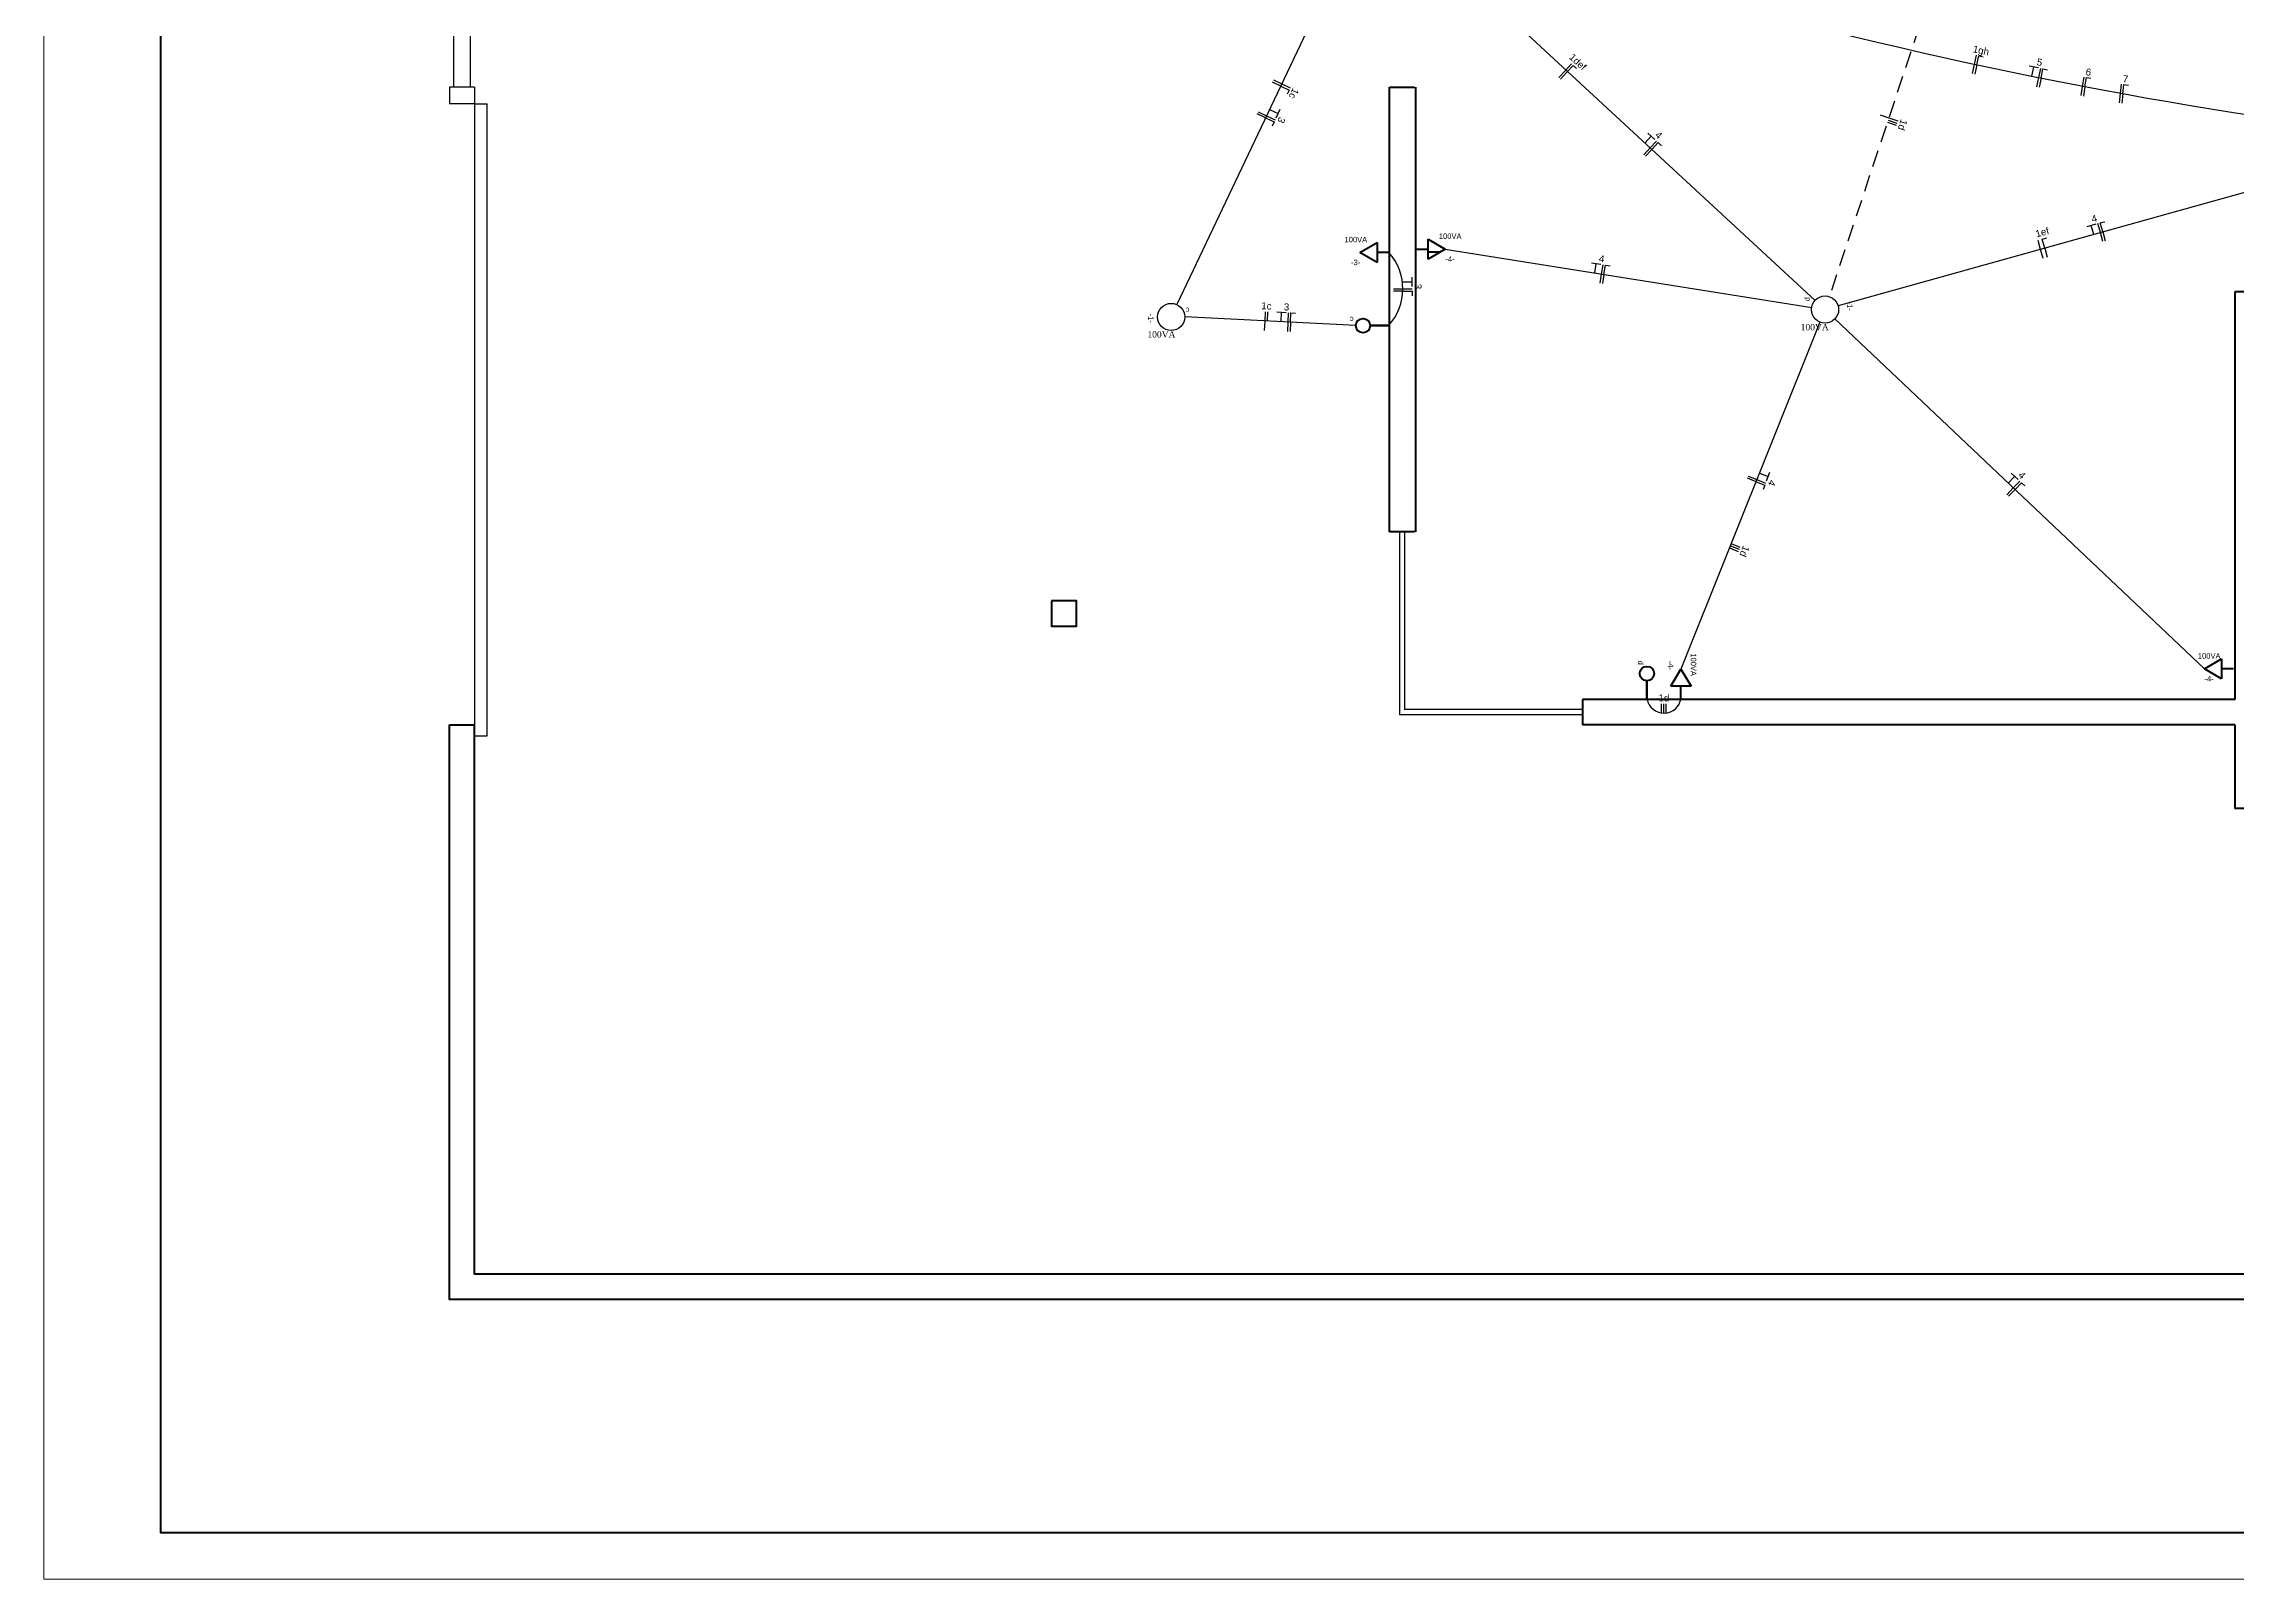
# Model space of a CAD drawing. Header units: millimetres. Extents: x -965 to 0, y -30 to 1544.
# Drawn here: x -42.05 to -18.53, y -29.7 to -13.23 of the extents above; entities that cross this region are included whole.
import ezdxf

# ---------------------------------------------------------------- set-up
doc = ezdxf.new("R2010")
doc.units = ezdxf.units.MM
doc.header["$LTSCALE"] = 0.015
doc.linetypes.add('ACAD_ISO02W100', pattern=[15, 12, -3])
doc.linetypes.add('HIDDEN2', pattern=[4.7625, 3.175, -1.5875])
for name, color, linetype, lineweight in [('0.30', 2, 'Continuous', 30), ('0.40', 3, 'Continuous', 40), ('0.60', 4, 'Continuous', 60), ('1.00', 5, 'Continuous', 100), ('cotas', 6, 'Continuous', 9), ('Interruptores', 7, 'Continuous', 50), ('texto', 3, 'Continuous', 25), ('Tomadas especiais', 7, 'Continuous', 50), ('Unifilar', 3, 'Continuous', 25)]:
    doc.layers.add(name, color=color, linetype=linetype, lineweight=lineweight)
for name, color, linetype in [('Eletrodutos', 210, 'Continuous'), ('Ponto_de_Luz', 1, 'Continuous'), ('Tracejada', 7, 'ACAD_ISO02W100')]:
    doc.layers.add(name, color=color, linetype=linetype)
doc.styles.add('80X50', font='arial.ttf', dxfattribs={"height": 0.075})

# ---------------------------------------------------------------- blocks, each defined once
blk = doc.blocks.new('quadro')
at = {"layer": '1.00', "transparency": 33554687}
blk.add_lwpolyline([(1550.794, 906.939), (1510.494, 906.939), (1510.494, 878.239), (1550.794, 878.239)], close=True, dxfattribs=at)
at = {"layer": 'cotas', "transparency": 33554687}
blk.add_lwpolyline([(1551.294, 907.439), (1509.244, 907.439), (1509.244, 877.739), (1551.294, 877.739)], close=True, dxfattribs=at)
blk = doc.blocks.new('TB-230')
h = blk.add_hatch()
h.set_pattern_fill('ANGLE', color=255, scale=1.112158, angle=90)
h.set_pattern_definition([(90, (988.0724, -1702.954), (-7.768424, 1e-12), [5.649763, -2.11866]), (180, (988.0724, -1702.954), (-1e-12, -7.768424), [5.649763, -2.11866])])
h.paths.add_polyline_path([(0.143, 0.12), (0.143, -0.12), (0.195, -0.09), (0.195, 0.09)])
h.paths.add_polyline_path([(0.195, 0.09), (0.195, -0.09), (0.225, -0.072), (0.225, 0.072)])
h.paths.add_polyline_path([(0.225, 0.072), (0.225, -0.072), (0.347, 0)])
for p, q in [((0.143, -0.12), (0.143, 0.12)), ((0.143, 0.12), (0.347, 0)), ((0, 0), (0.143, 0)), ((0.347, 0), (0.143, -0.12))]:
    blk.add_line(p, q)
blk = doc.blocks.new('PE')
at = {"color": 90, "linetype": 'Continuous', "lineweight": 25, "transparency": 33554687}
for p, q in [((0.05, 0.1), (-0.05, 0.1)), ((0, 0), (0, 0.1))]:
    blk.add_line(p, q, dxfattribs=at)
blk = doc.blocks.new('Fase')
at = {"color": 90, "linetype": 'Continuous', "lineweight": 25, "transparency": 33554687}
for p, q in [((0, 0), (0, 0.1)), ((0, -0.1), (0, 0))]:
    blk.add_line(p, q, dxfattribs=at)
blk = doc.blocks.new('Neutro')
at = {"color": 90, "linetype": 'Continuous', "lineweight": 25, "transparency": 33554687}
for p, q in [((0, 0), (0, 0.1)), ((0, 0.1), (0.05, 0.1)), ((0, 0), (0, -0.1))]:
    blk.add_line(p, q, dxfattribs=at)
blk = doc.blocks.new('Tomada')
at = {"color": 255, "transparency": 33554687}
for name, p in [('PE', (-0.075, 0)), ('Fase', (0, 0)), ('Neutro', (0.025, 0))]:
    blk.add_blockref(name, p, dxfattribs=at)
blk = doc.blocks.new('Retorno')
at = {"color": 90, "linetype": 'Continuous', "lineweight": 25, "transparency": 33554687}
blk.add_line((0, 0), (0, 0.1), dxfattribs=at)
blk = doc.blocks.new('Luz')
at = {"transparency": 33554687}
for name, p in [('Fase', (-0.038, 0)), ('Neutro', (-0.013, 0))]:
    blk.add_blockref(name, p, dxfattribs=at)

msp = doc.modelspace()

# ---------------------------------------------------------------- linework, layer by layer
at = {"color": 2}
for p, q in [((-37.655, -11.895), (-37.655, -13.695)), ((-37.475, -11.895), (-37.475, -13.695)), ((-37.43, -13.875), (-37.295, -13.875)), ((-37.43, -20.655), (-37.295, -20.655))]:
    msp.add_line(p, q, dxfattribs=at)
at = {"color": 3}
for p, q in [((-37.43, -13.695), (-37.7, -13.695)), ((-37.7, -13.695), (-37.7, -13.875)), ((-37.43, -13.875), (-37.7, -13.875)), ((-37.43, -13.695), (-37.43, -13.875))]:
    msp.add_line(p, q, dxfattribs=at)
msp.add_line((-37.7, -26.7), (-32.3, -26.7))
at = {"layer": '0.30'}
for p, q in [((-37.43, -13.875), (-37.43, -17.295)), ((-37.295, -17.295), (-37.295, -13.875)), ((-37.43, -17.295), (-37.43, -20.655)), ((-37.295, -20.655), (-37.295, -17.295)), ((-27.507, -18.465), (-27.507, -20.427)), ((-27.453, -18.465), (-27.453, -20.373)), ((-25.545, -20.427), (-27.507, -20.427)), ((-25.545, -20.373), (-27.453, -20.373))]:
    msp.add_line(p, q, dxfattribs=at)
at = {"layer": '0.40'}
for p, q in [((-37.7, -20.535), (-37.43, -20.535)), ((-3.898, -26.7), (-37.7, -26.7))]:
    msp.add_line(p, q, dxfattribs=at)
for points in [[(-3.628, -26.7), (-37.7, -26.7), (-37.7, -20.535)], [(-3.898, -26.43), (-37.43, -26.43), (-37.43, -20.535)]]:
    msp.add_lwpolyline(points, dxfattribs=at)
at = {"layer": '0.60'}
for p, q in [((-27.615, -18.465), (-27.615, -13.695)), ((-27.615, -13.695), (-27.345, -13.695)), ((-27.331, -18.465), (-27.331, -13.695)), ((-18.545, -15.891), (-18.545, -20.265)), ((-27.345, -18.465), (-27.615, -18.465)), ((-18.545, -20.265), (-25.545, -20.265)), ((-25.545, -20.265), (-25.545, -20.535)), ((-18.545, -20.535), (-25.545, -20.535)), ((-18.545, -20.535), (-18.545, -21.435)), ((-15.102, -21.435), (-18.545, -21.435))]:
    msp.add_line(p, q, dxfattribs=at)
msp.add_lwpolyline([(-18.095, -15.891), (-18.545, -15.891)], dxfattribs=at)
msp.add_lwpolyline([(-31.242, -19.207), (-31.242, -19.477), (-30.972, -19.477), (-30.972, -19.207)], close=True, dxfattribs=at)
at = {"layer": 'Eletrodutos', "color": 255}
for p, q in [((-27.79, -11.599), (-29.896, -16.029)), ((-27.016, -15.434), (-23.086, -16.059)), ((-27.977, -16.254), (-29.812, -16.161)), ((-22.997, -16.217), (-24.488, -19.939)), ((-18.873, -19.936), (-22.837, -16.182))]:
    msp.add_line(p, q, dxfattribs=at)
at = {"layer": 'Eletrodutos', "color": 0, "transparency": 33554687}
for p, q in [((-23.049, -15.983), (-27.79, -11.599)), ((-17.605, -14.59), (-22.803, -16.043))]:
    msp.add_line(p, q, dxfattribs=at)
at = {"layer": 'Eletrodutos', "color": 255, "transparency": 33554687}
msp.add_arc((-10.807, 35.448), 50.019, 250.1507, 268.1342, dxfattribs=at)
at = {"layer": 'Eletrodutos', "color": 255}
for centre, radius, start, end in [((-28.056, -15.859), 0.584, 317.4503, 41.7367), ((-24.671, -20.225), 0.185, 191.0334, 351.9759)]:
    msp.add_arc(centre, radius, start, end, dxfattribs=at)
at = {"layer": 'Interruptores', "color": 7, "flags": 128}
for points in [[(-27.625, -16.254), (-27.822, -16.254)], [(-24.853, -20.261), (-24.853, -20.064)]]:
    msp.add_lwpolyline(points, close=True, dxfattribs=at)
at = {"layer": 'Interruptores', "color": 7}
for centre in [(-27.899, -16.254), (-24.853, -19.986)]:
    msp.add_circle(centre, 0.0773, dxfattribs=at)
at = {"layer": 'Ponto_de_Luz', "color": 7}
for centre in [(-22.943, -16.082), (-29.957, -16.161)]:
    msp.add_circle(centre, 0.146, dxfattribs=at)
at = {"layer": 'Tracejada', "color": 255, "transparency": 33554687}
msp.add_line((-21.668, -12.254), (-22.897, -15.944), dxfattribs=at)

# ---------------------------------------------------------------- block references
at = {"color": 1}
msp.add_blockref('quadro', (-1551.294, -907.439), dxfattribs=at)
at = {"layer": 'texto', "transparency": 33554687}
for name, p, rotation in [('Luz', (-25.704, -13.545), 317.2408340724915), ('Fase', (-22.258, -14.025), 251.5875058873044), ('Retorno', (-22.273, -14.073), 251.5875058873044), ('Retorno', (-22.266, -14.049), 251.5875058873044), ('Tomada', (-24.819, -14.347), 317.2408340724915), ('Tomada', (-25.339, -15.701), 350.9665860091403), ('Tomada', (-23.673, -17.905), 248.1705773213968), ('Tomada', (-20.923, -17.995), 316.5532266492987), ('Retorno', (-23.967, -18.638), 248.1705773213968), ('Retorno', (-23.957, -18.615), 248.1705773213968), ('Retorno', (-23.948, -18.592), 248.1705773213968)]:
    msp.add_blockref(name, p, dxfattribs=dict(at, rotation=rotation))
for p in [(-24.696, -20.41), (-24.671, -20.41), (-24.646, -20.41)]:
    msp.add_blockref('Retorno', p, dxfattribs=at)
at = {"layer": 'Tomadas especiais', "color": 7, "xscale": 0.8991528196204149, "yscale": 0.8991528196204149, "zscale": 0.8991528196204149}
for p, rotation in [((-27.62, -15.47), 179.9999999999999), ((-24.488, -20.251), 89.99999999999987), ((-18.561, -19.936), 179.9999999999999)]:
    msp.add_blockref('TB-230', p, dxfattribs=dict(at, rotation=rotation))
msp.add_blockref('TB-230', (-27.328, -15.434), dxfattribs=at)
at = {"layer": 'Unifilar', "transparency": 33554687}
for name, p, rotation in [('Luz', (-21.302, -13.46), 348.1775920239222), ('Tomada', (-20.65, -13.593), 348.1108121316683), ('Luz', (-20.142, -13.694), 351.0486090829381), ('Luz', (-19.736, -13.769), 353.9181725383544), ('Tomada', (-19.988, -15.256), 15.61622389357725), ('Fase', (-20.63, -15.436), 15.61622389357722), ('Neutro', (-20.586, -15.423), 15.61622389357724)]:
    msp.add_blockref(name, p, dxfattribs=dict(at, rotation=rotation))
at = {"layer": 'Unifilar', "color": 255, "transparency": 33554687}
for name, p, rotation in [('Fase', (-28.77, -13.661), 244.5822875675058), ('Tomada', (-28.933, -14.003), 244.5822875675058), ('Neutro', (-28.781, -13.684), 244.5822875675058), ('Tomada', (-27.471, -15.859), 270), ('Fase', (-28.949, -16.205), 357.0880242497315), ('Retorno', (-28.924, -16.206), 357.0880242497315), ('Tomada', (-28.702, -16.217), 357.0880242497312)]:
    msp.add_blockref(name, p, dxfattribs=dict(at, rotation=rotation))

# ---------------------------------------------------------------- texts
at = {"color": 7, "linetype": 'HIDDEN2'}
for s, rotation, p in [('100VA', 360, (-27.085, -15.324)), ('100VA', 360, (-28.097, -15.36)), ('-4-', 360, (-27.015, -15.569)), ('-3-', 360, (-28.027, -15.605)), ('d', 90, (-23.106, -15.993)), ('-1-', 270, (-30.204, -16.125)), ('c', 180, (-29.763, -16.06)), ('c', 180, (-28, -16.159)), ('-1-', 270, (-22.706, -15.995)), ('d', 270, (-24.948, -19.846)), ('-4-', 270, (-24.627, -19.849)), ('100VA', 270, (-24.383, -19.769))]:
    msp.add_text(s, height=0.0585, rotation=rotation, dxfattribs=at).set_placement(p)
for s, p in [('100VA', (-18.943, -19.826)), ('-4-', (-18.873, -20.071))]:
    msp.add_text(s, height=0.0585, dxfattribs=at).set_placement(p)
at = {"layer": 'Ponto_de_Luz', "color": 7, "char_height": 0.06766, "width": 0.233, "attachment_point": 1}
for insert in [(-30.212, -16.314), (-23.204, -16.236)]:
    msp.add_mtext('{\\fTimes New Roman|b0|i0|c0|p18;100VA}', dxfattribs=dict(at, insert=insert))
at = {"layer": 'texto', "transparency": 33554687, "char_height": 0.075, "attachment_point": 1, "style": '80X50'}
for s, width, insert, rotation in [('\\pxqc;1def', 0.075, (-25.596, -13.372), 317.2408), ('\\pxqc;1d', 0.05, (-22.067, -14.089), 251.5875), ('\\pxqc;4', 0.2, (-24.775, -14.115), 317.2408), ('\\pxqc;4', 0.2, (-25.431, -15.484), 350.9666), ('\\pxqc;4', 0.2, (-20.877, -17.763), 316.5532), ('\\pxqc;4', 0.2, (-23.441, -17.863), 248.1706), ('\\pxqc;1d', 0.05, (-23.762, -18.666), 248.1706)]:
    msp.add_mtext_dynamic_manual_height_columns(s, width=width, gutter_width=0.375, heights=[0], dxfattribs=dict(at, insert=insert, rotation=rotation))
at = {"layer": 'texto', "transparency": 33554687, "insert": (-24.696, -20.21), "char_height": 0.075, "attachment_point": 1, "style": '80X50'}
msp.add_mtext_dynamic_manual_height_columns('\\pxqc;1d', width=0.05, gutter_width=0.375, heights=[0], dxfattribs=at)
at = {"layer": 'Unifilar', "transparency": 33554687, "char_height": 0.075, "attachment_point": 1, "style": '80X50'}
for s, width, insert, rotation in [('\\pxqc;1gh', 0.075, (-21.298, -13.257), 348.1776), ('\\pxqc;5', 0.2, (-20.731, -13.371), 348.1108), ('\\pxqc;6', 0.075, (-20.148, -13.491), 351.0486), ('\\pxqc;7', 0.075, (-19.752, -13.566), 353.9182), ('\\pxqc;1ef', 0.09249, (-20.668, -15.229), 15.9352), ('\\pxqc;4', 0.2, (-20.162, -15.097), 15.6162)]:
    msp.add_mtext_dynamic_manual_height_columns(s, width=width, gutter_width=0.375, heights=[0], dxfattribs=dict(at, insert=insert, rotation=rotation))
at = {"layer": 'Unifilar', "color": 90, "linetype": 'Continuous', "lineweight": 25, "transparency": 33554687, "char_height": 0.075, "attachment_point": 1, "style": '80X50'}
for s, width, insert, rotation in [('\\pxqc;1c', 0.075, (-28.59, -13.747), 244.5823), ('\\pxqc;3', 0.2, (-28.698, -13.976), 244.5823), ('\\pxqc;3', 0.2, (-27.271, -15.734), 270), ('\\pxqc;1c', 0.075, (-28.97, -16.003), 357.088), ('\\pxqc;3', 0.2, (-28.817, -16.011), 357.088)]:
    msp.add_mtext_dynamic_manual_height_columns(s, width=width, gutter_width=0.375, heights=[0], dxfattribs=dict(at, insert=insert, rotation=rotation))

doc.saveas('drawing.dxf')
